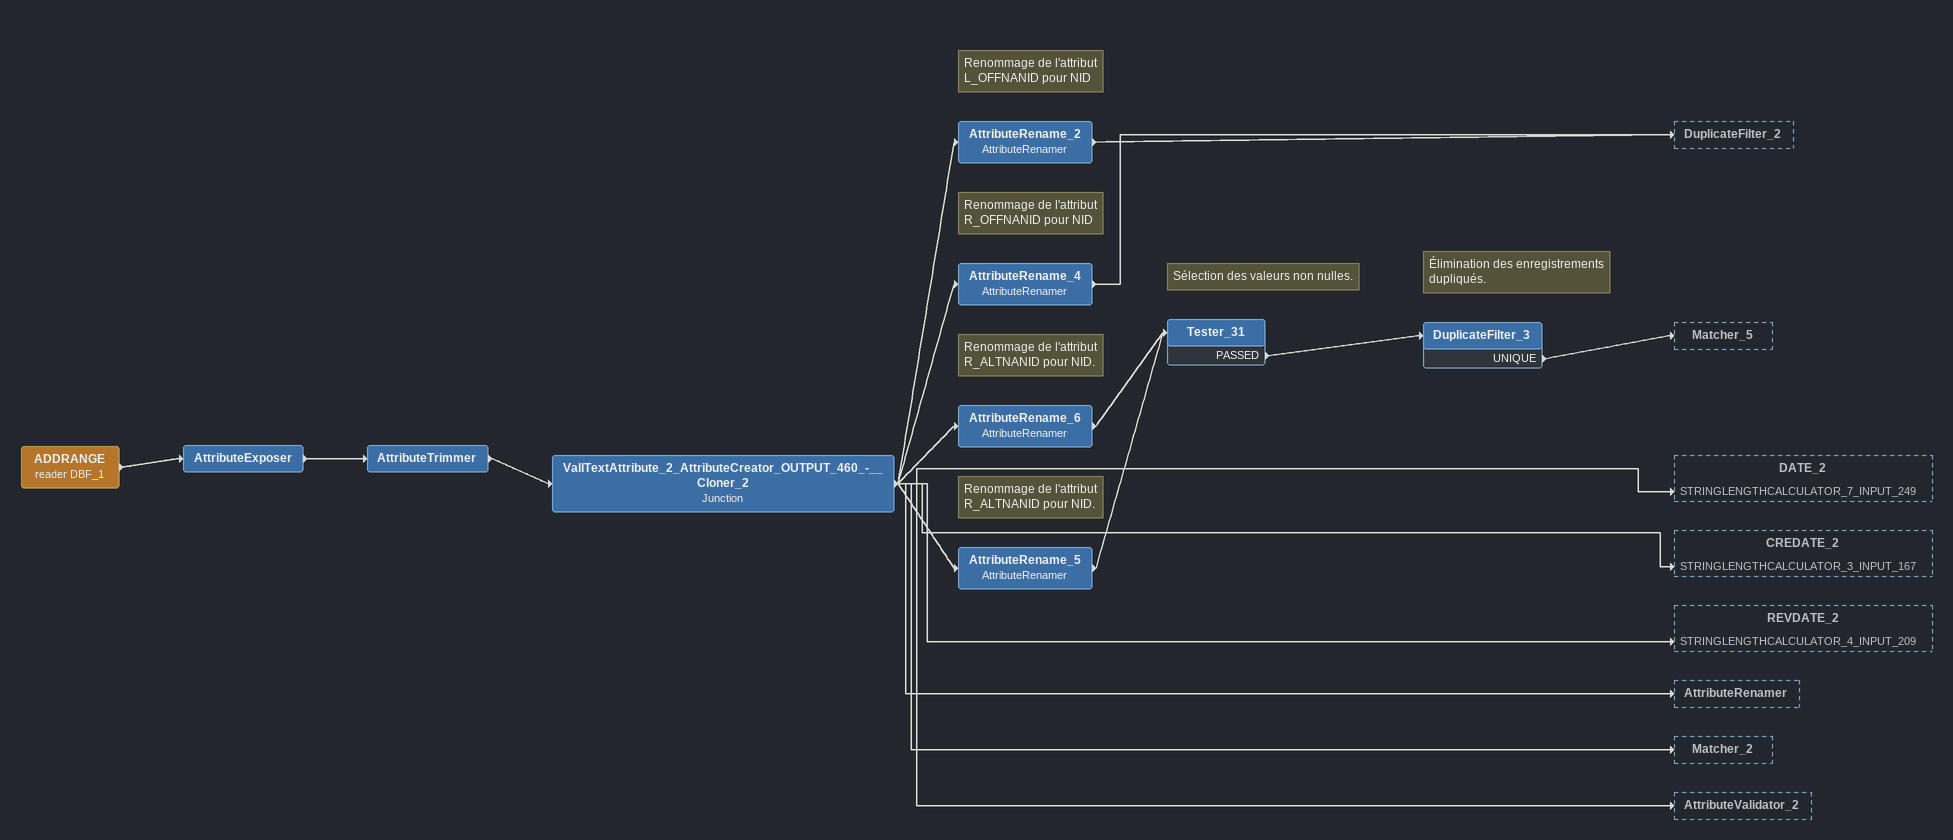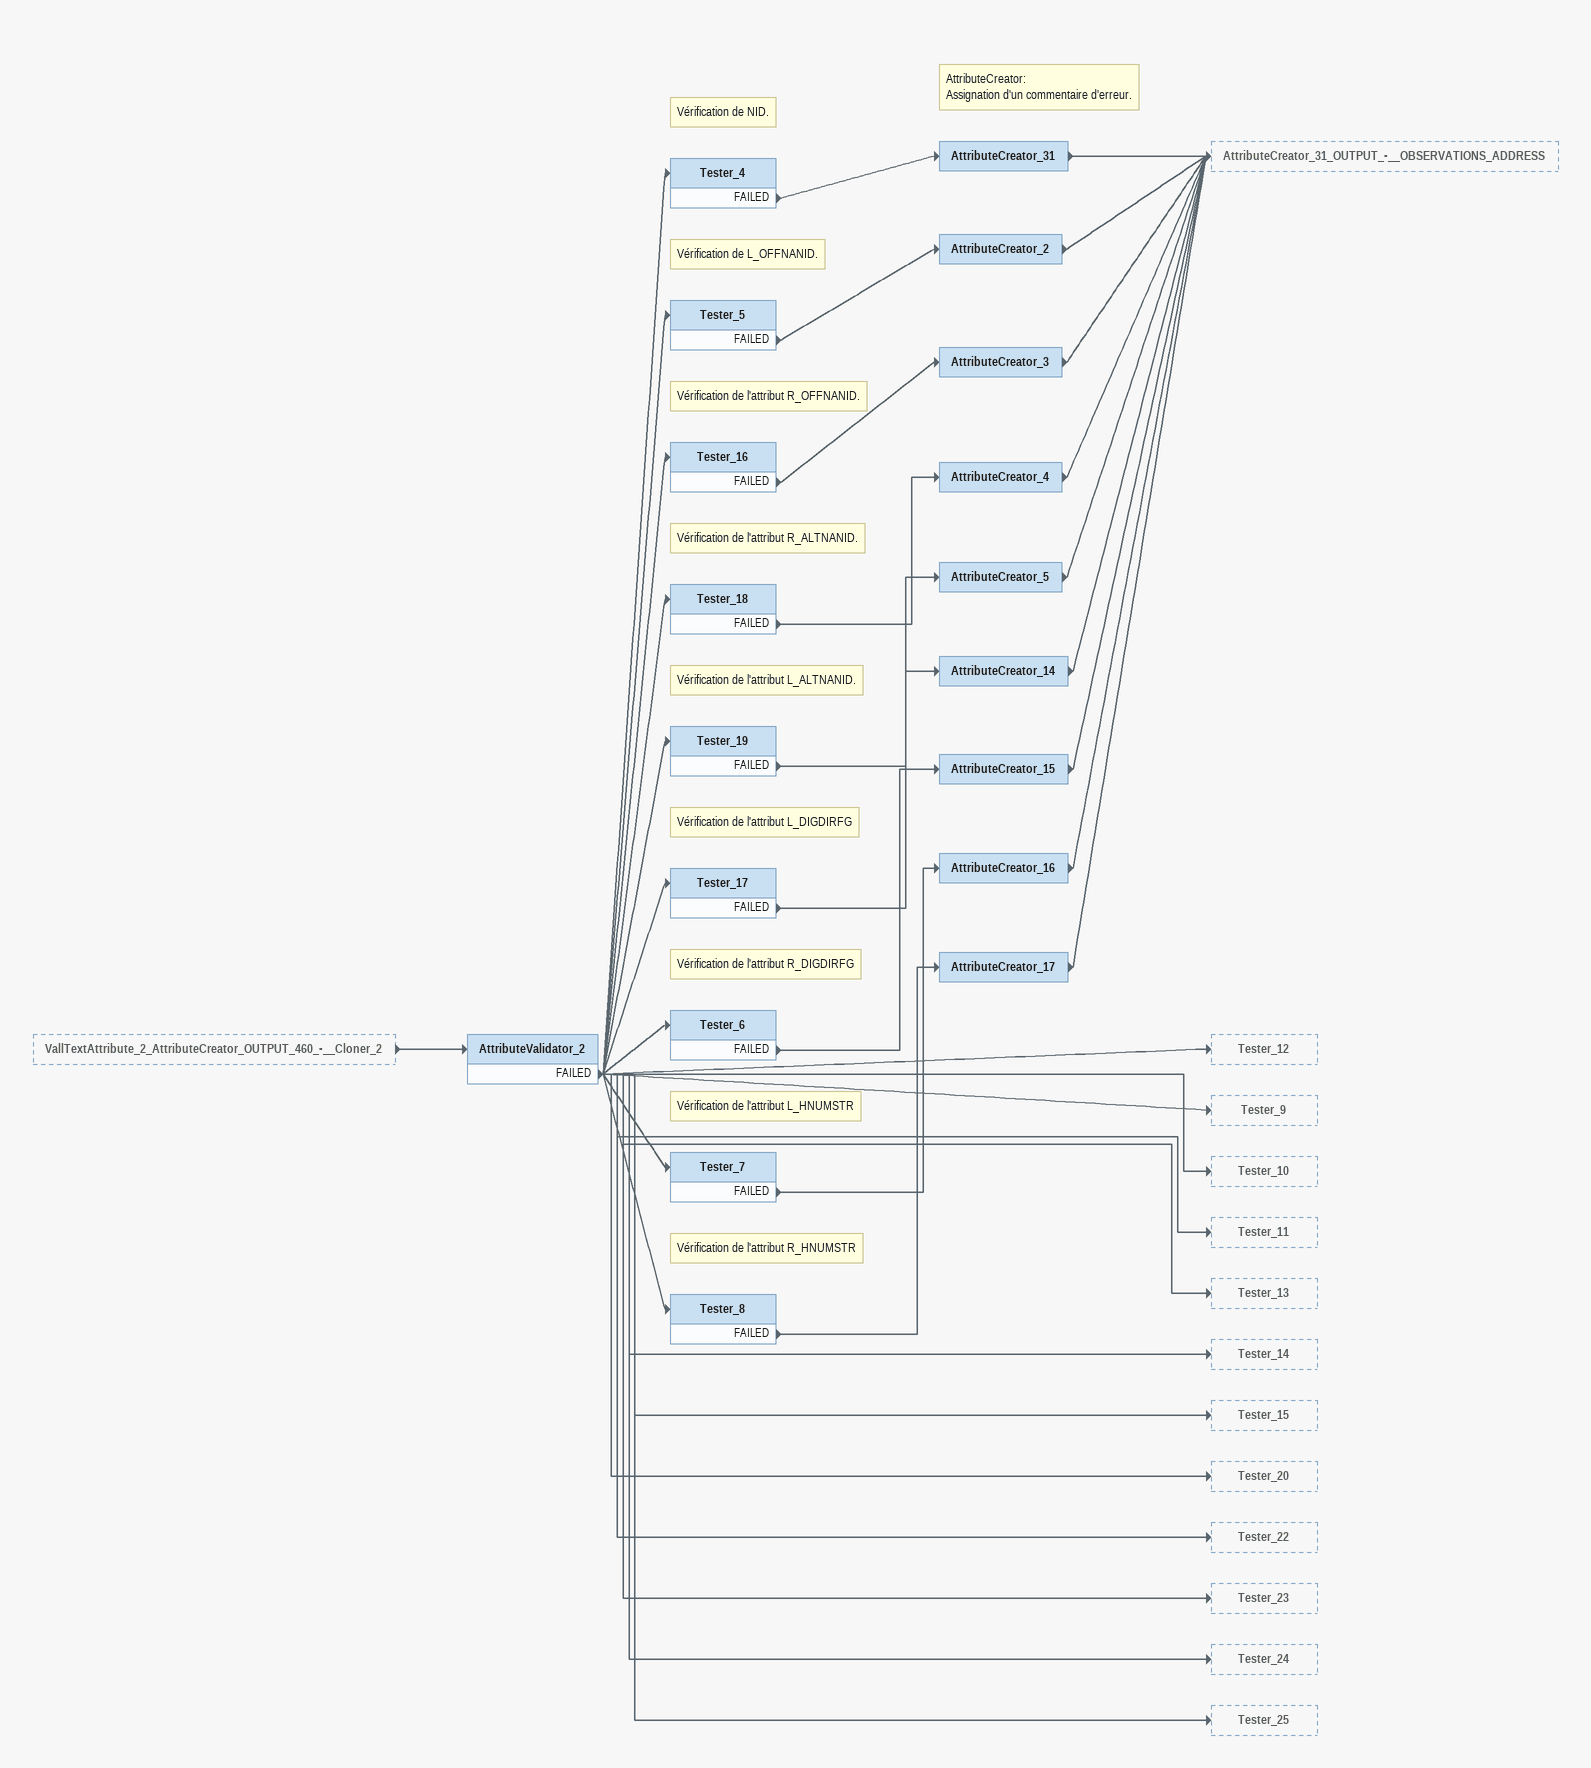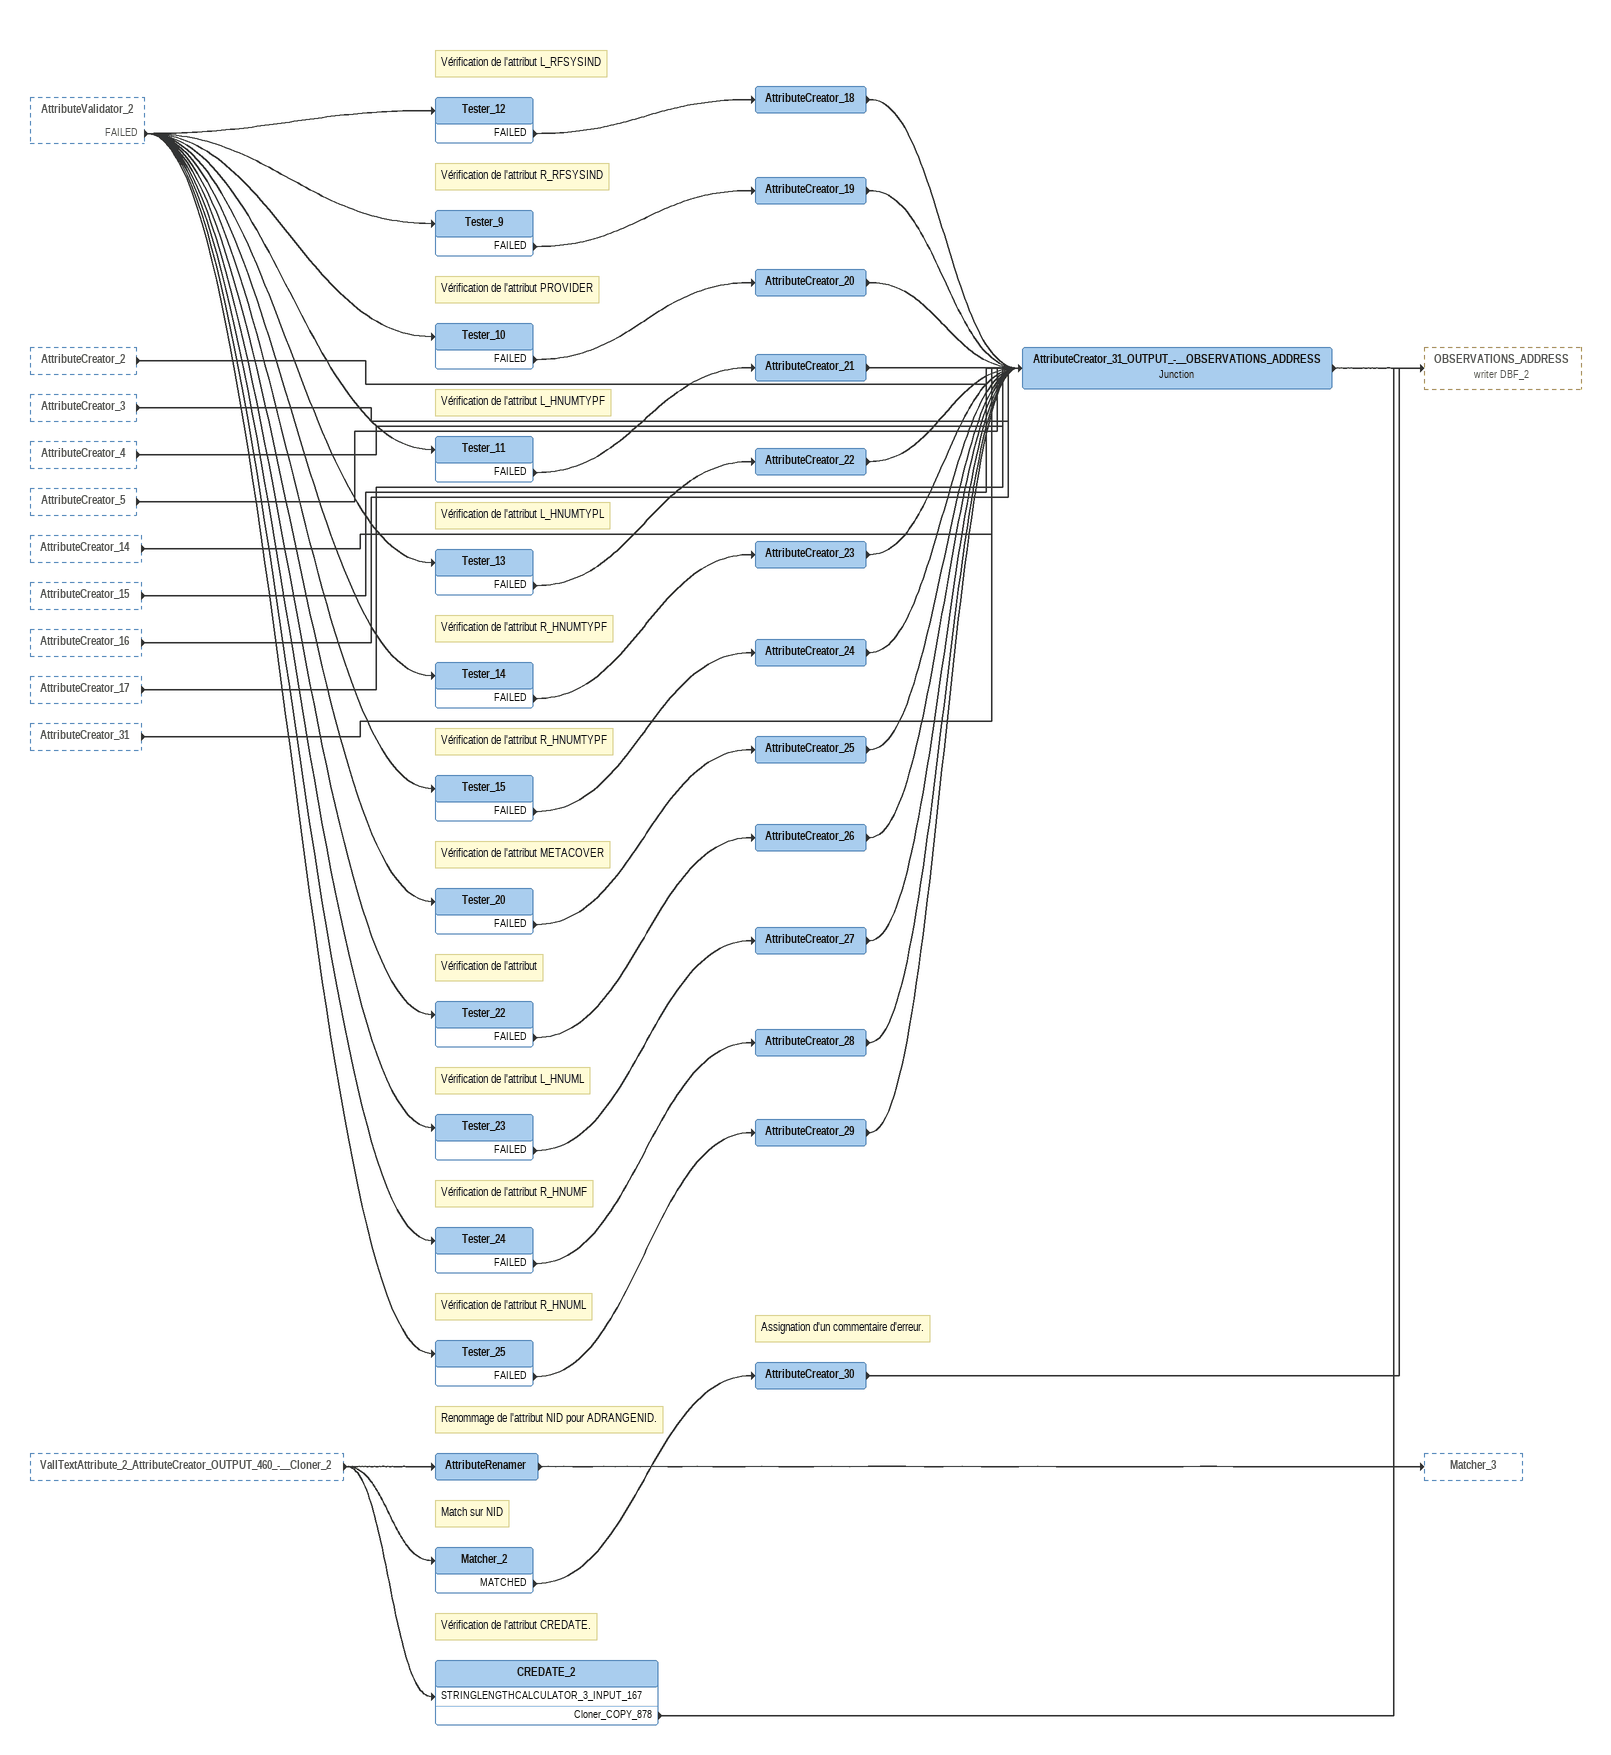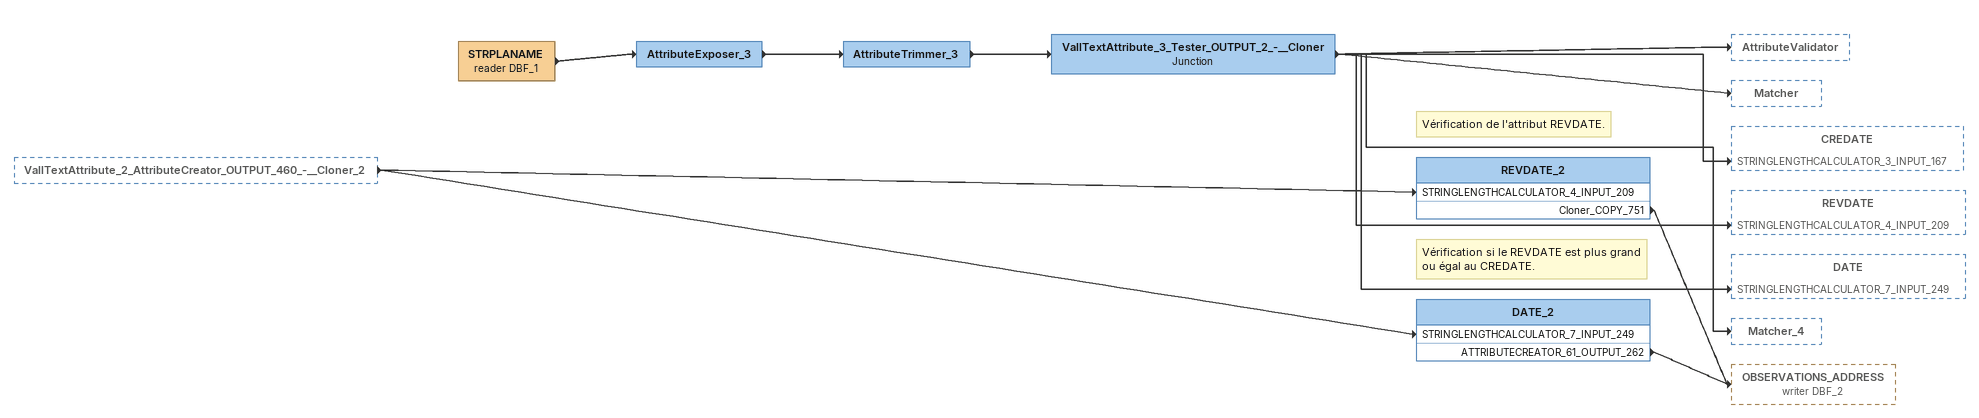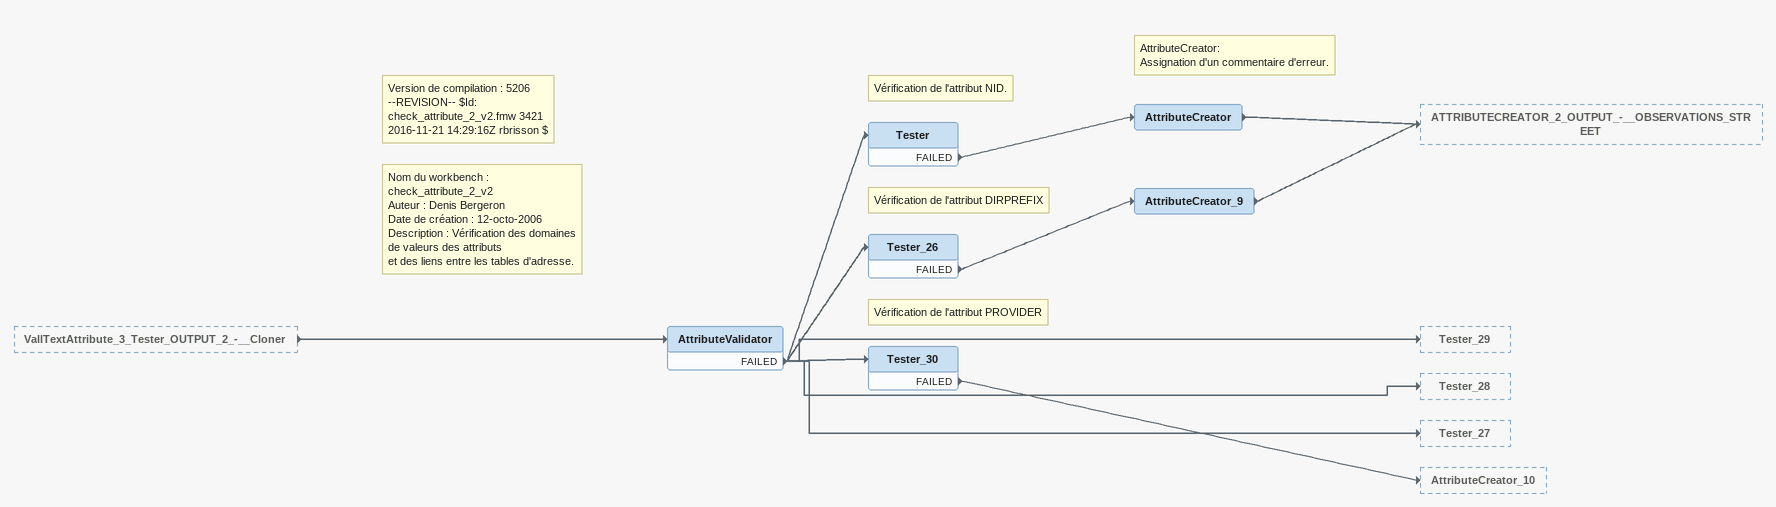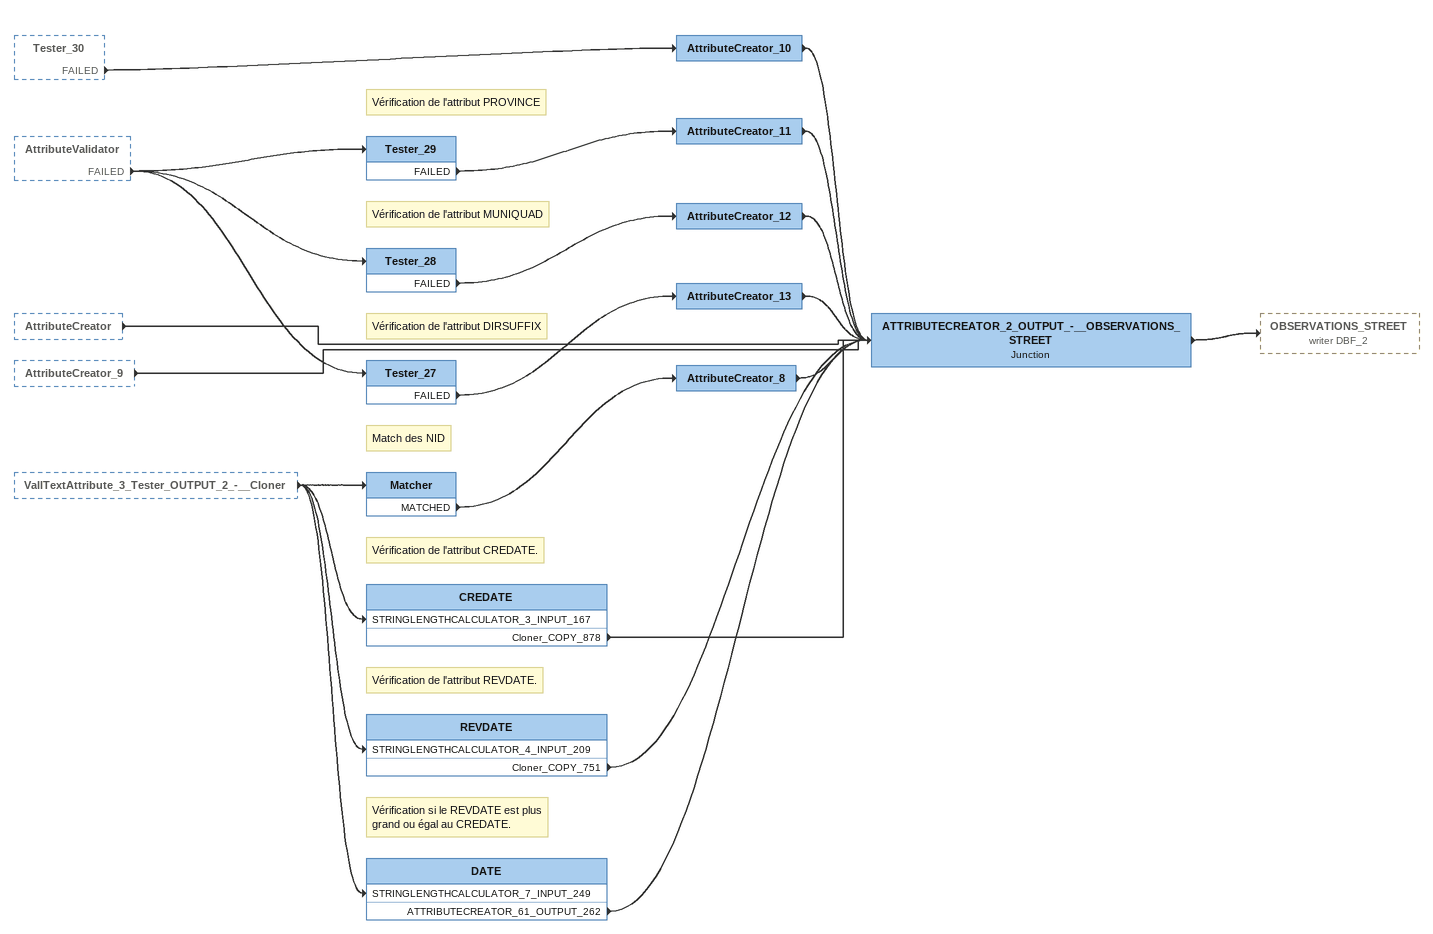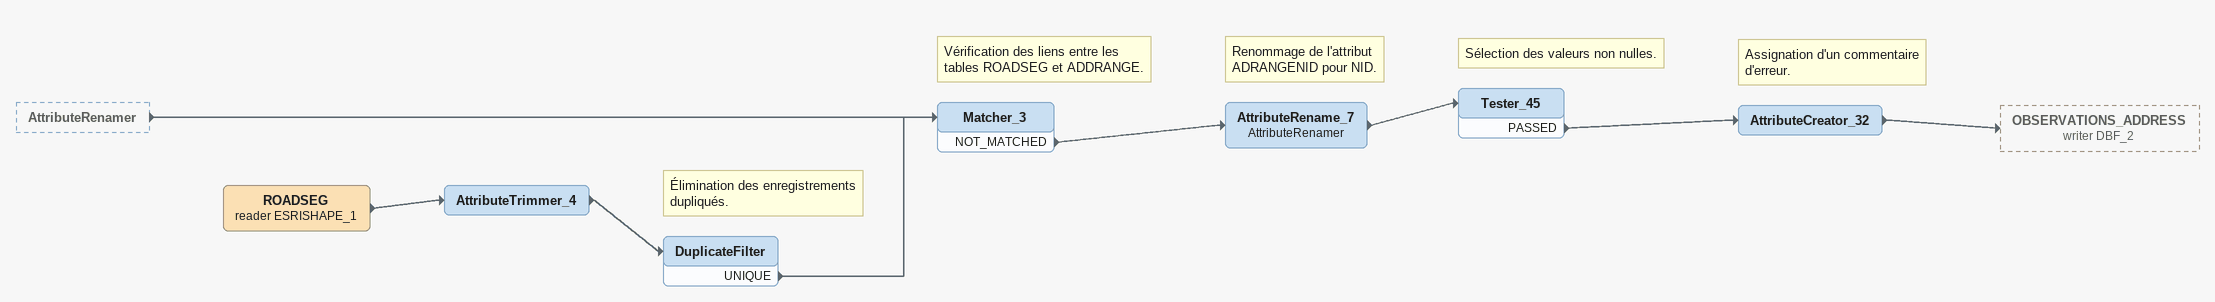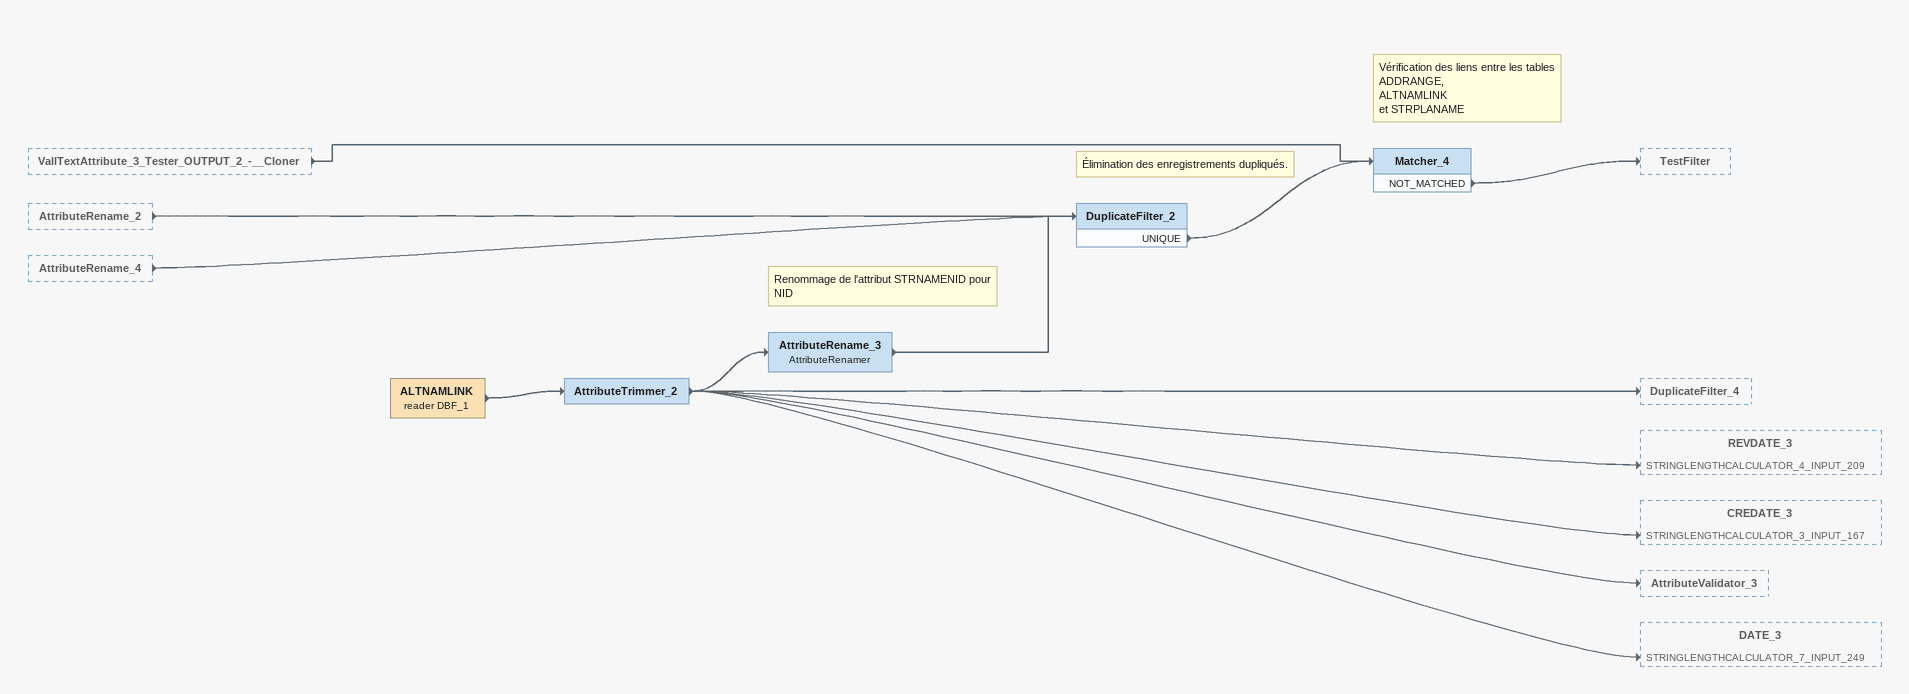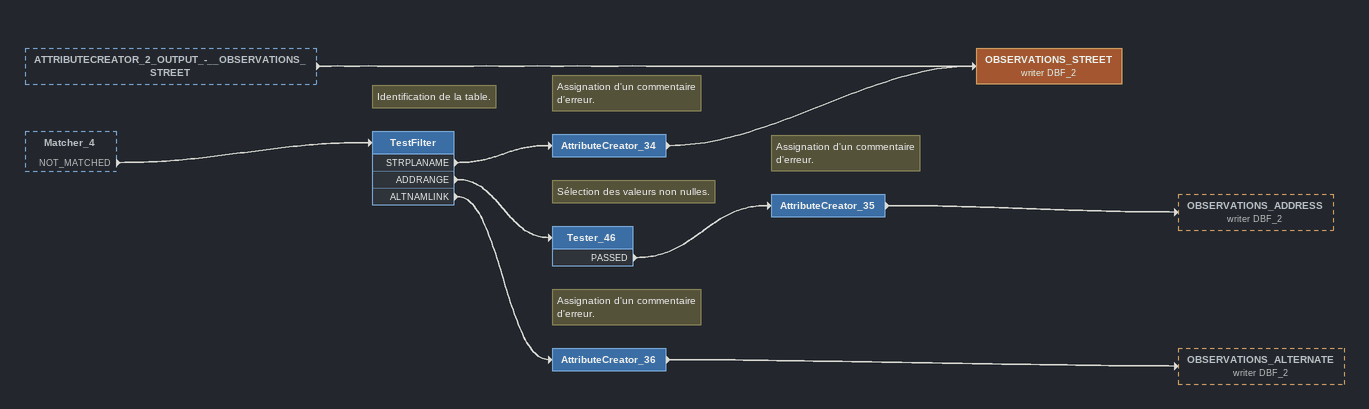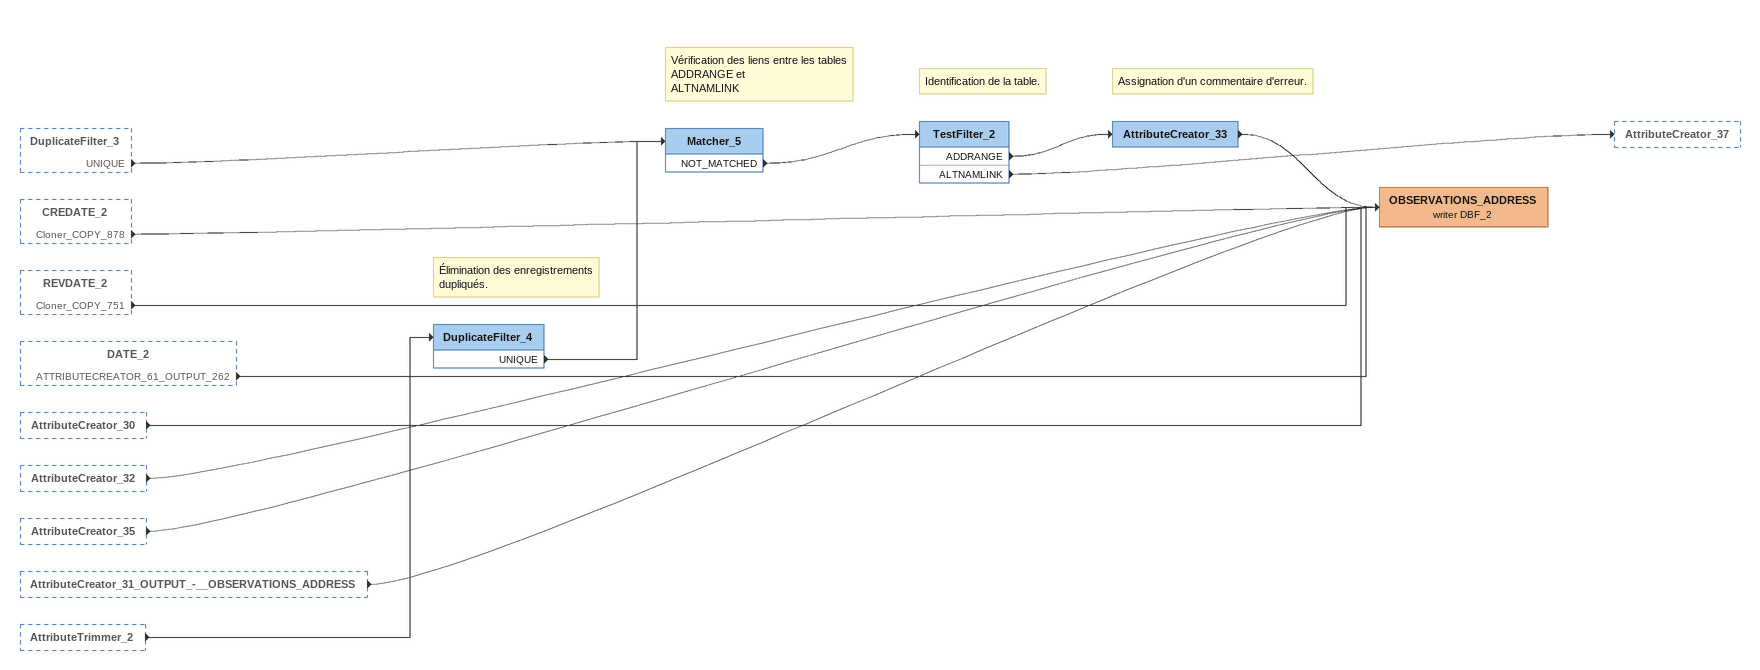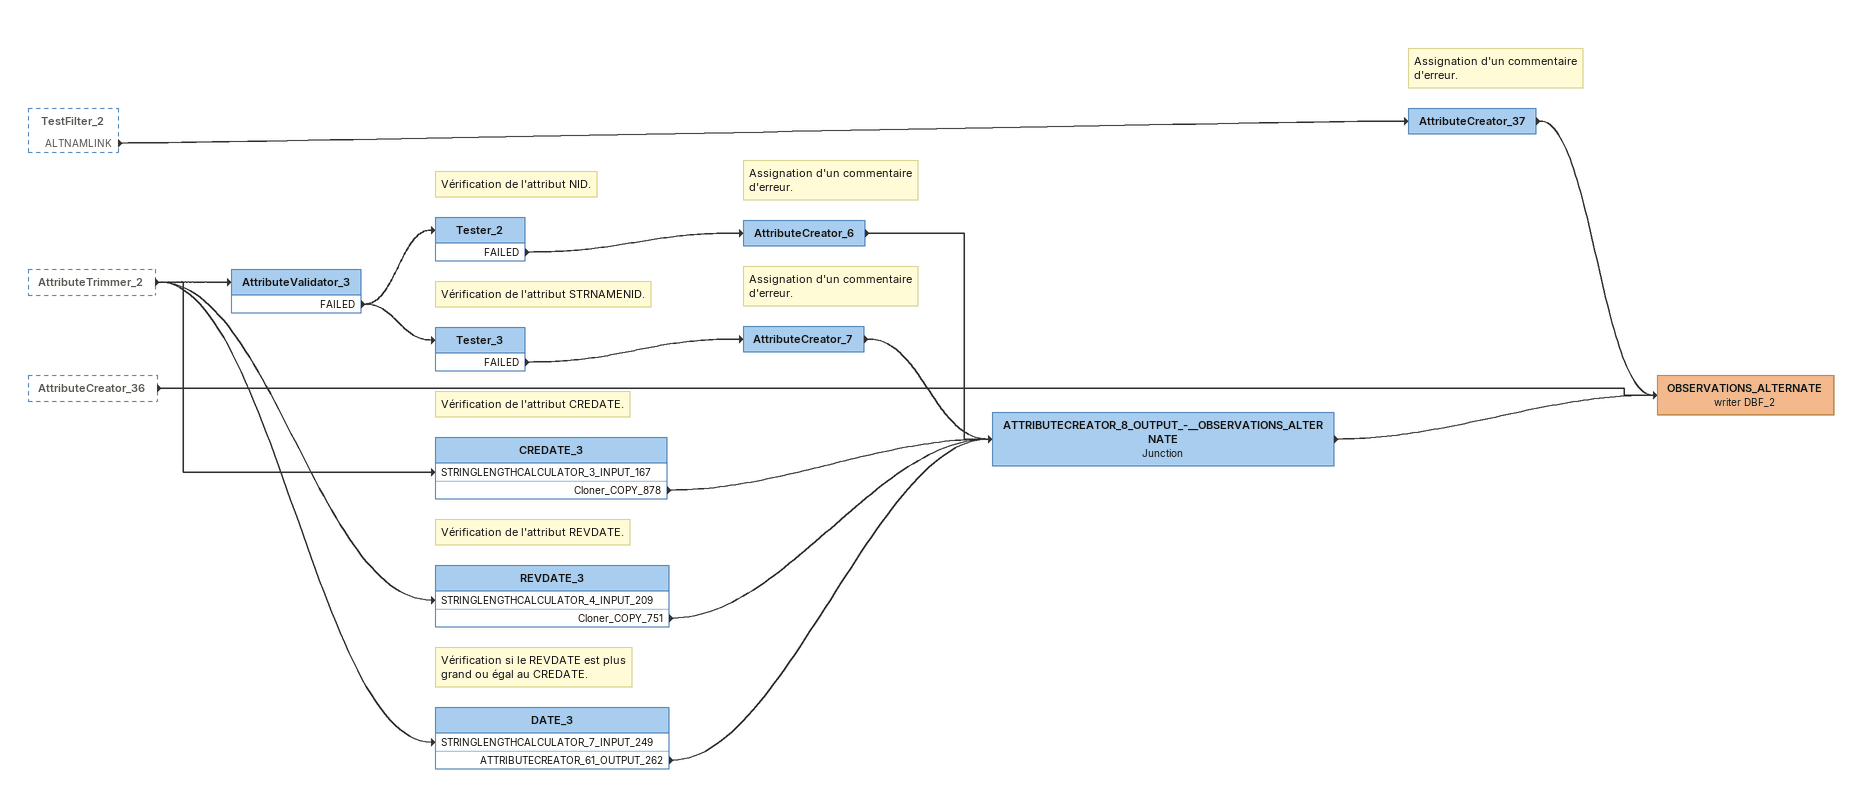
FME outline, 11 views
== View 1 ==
ADDRANGE (reader DBF_1)
    -> AttributeExposer
AttributeExposer
    -> AttributeTrimmer
AttributeTrimmer
    -> VallTextAttribute_2_AttributeCreator_OUTPUT_460_-__Cloner_2
VallTextAttribute_2_AttributeCreator_OUTPUT_460_-__Cloner_2: Junction
    -> DATE_2 [STRINGLENGTHCALCULATOR_7_INPUT_249]
    -> CREDATE_2 [STRINGLENGTHCALCULATOR_3_INPUT_167]
    -> REVDATE_2 [STRINGLENGTHCALCULATOR_4_INPUT_209]
    -> AttributeRenamer
    -> Matcher_2
    -> AttributeRename_4
    -> AttributeRename_2
    -> AttributeRename_5
    -> AttributeRename_6
    -> AttributeValidator_2
Note: Renommage de l'attribut L_OFFNANID pour NID
AttributeRename_2: AttributeRenamer
    -> DuplicateFilter_2
Note: Renommage de l'attribut R_OFFNANID pour NID
AttributeRename_4: AttributeRenamer
    -> DuplicateFilter_2
Note: Renommage de l'attribut / R_ALTNANID pour NID.
AttributeRename_6: AttributeRenamer
    -> Tester_31
Note: Renommage de l'attribut / R_ALTNANID pour NID.
AttributeRename_5: AttributeRenamer
    -> Tester_31
Note: Sélection des valeurs non nulles.
Tester_31
    PASSED -> DuplicateFilter_3
Note: Élimination des enregistrements dupliqués.
DuplicateFilter_3
    UNIQUE -> Matcher_5

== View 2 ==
VallTextAttribute_2_AttributeCreator_OUTPUT_460_-__Cloner_2 [outside]
    -> AttributeValidator_2
AttributeValidator_2
    FAILED -> Tester_17
    FAILED -> Tester_6
    FAILED -> Tester_7
    FAILED -> Tester_8
    FAILED -> Tester_12
    FAILED -> Tester_9
    FAILED -> Tester_10
    FAILED -> Tester_11
    FAILED -> Tester_13
    FAILED -> Tester_14
    FAILED -> Tester_15
    FAILED -> Tester_20
    FAILED -> Tester_22
    FAILED -> Tester_23
    FAILED -> Tester_24
    FAILED -> Tester_25
    FAILED -> Tester_4
    FAILED -> Tester_5
    FAILED -> Tester_19
    FAILED -> Tester_18
    FAILED -> Tester_16
Note: Vérification de NID.
Tester_4
    FAILED -> AttributeCreator_31
Note: AttributeCreator: / Assignation d'un commentaire d'erreur.
AttributeCreator_31
    -> AttributeCreator_31_OUTPUT_-__OBSERVATIONS_ADDRESS
Note: Vérification de L_OFFNANID.
Tester_5
    FAILED -> AttributeCreator_2
AttributeCreator_2
    -> AttributeCreator_31_OUTPUT_-__OBSERVATIONS_ADDRESS
Note: Vérification de l'attribut R_OFFNANID.
Tester_16
    FAILED -> AttributeCreator_3
AttributeCreator_3
    -> AttributeCreator_31_OUTPUT_-__OBSERVATIONS_ADDRESS
Note: Vérification de l'attribut R_ALTNANID.
Tester_18
    FAILED -> AttributeCreator_4
AttributeCreator_4
    -> AttributeCreator_31_OUTPUT_-__OBSERVATIONS_ADDRESS
Note: Vérification de l'attribut L_ALTNANID.
Tester_19
    FAILED -> AttributeCreator_5
AttributeCreator_5
    -> AttributeCreator_31_OUTPUT_-__OBSERVATIONS_ADDRESS
Note: Vérification de l'attribut L_DIGDIRFG
Tester_17
    FAILED -> AttributeCreator_14
AttributeCreator_14
    -> AttributeCreator_31_OUTPUT_-__OBSERVATIONS_ADDRESS
Note: Vérification de l'attribut R_DIGDIRFG
Tester_6
    FAILED -> AttributeCreator_15
AttributeCreator_15
    -> AttributeCreator_31_OUTPUT_-__OBSERVATIONS_ADDRESS
Note: Vérification de l'attribut L_HNUMSTR
Tester_7
    FAILED -> AttributeCreator_16
AttributeCreator_16
    -> AttributeCreator_31_OUTPUT_-__OBSERVATIONS_ADDRESS
Note: Vérification de l'attribut R_HNUMSTR
Tester_8
    FAILED -> AttributeCreator_17
AttributeCreator_17
    -> AttributeCreator_31_OUTPUT_-__OBSERVATIONS_ADDRESS

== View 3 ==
AttributeValidator_2 [outside]
    FAILED -> Tester_12
    FAILED -> Tester_9
    FAILED -> Tester_10
    FAILED -> Tester_11
    FAILED -> Tester_13
    FAILED -> Tester_14
    FAILED -> Tester_15
    FAILED -> Tester_20
    FAILED -> Tester_22
    FAILED -> Tester_23
    FAILED -> Tester_24
    FAILED -> Tester_25
AttributeCreator_2 [outside]
    -> AttributeCreator_31_OUTPUT_-__OBSERVATIONS_ADDRESS
AttributeCreator_3 [outside]
    -> AttributeCreator_31_OUTPUT_-__OBSERVATIONS_ADDRESS
AttributeCreator_4 [outside]
    -> AttributeCreator_31_OUTPUT_-__OBSERVATIONS_ADDRESS
AttributeCreator_5 [outside]
    -> AttributeCreator_31_OUTPUT_-__OBSERVATIONS_ADDRESS
AttributeCreator_14 [outside]
    -> AttributeCreator_31_OUTPUT_-__OBSERVATIONS_ADDRESS
AttributeCreator_15 [outside]
    -> AttributeCreator_31_OUTPUT_-__OBSERVATIONS_ADDRESS
AttributeCreator_16 [outside]
    -> AttributeCreator_31_OUTPUT_-__OBSERVATIONS_ADDRESS
AttributeCreator_17 [outside]
    -> AttributeCreator_31_OUTPUT_-__OBSERVATIONS_ADDRESS
AttributeCreator_31 [outside]
    -> AttributeCreator_31_OUTPUT_-__OBSERVATIONS_ADDRESS
VallTextAttribute_2_AttributeCreator_OUTPUT_460_-__Cloner_2 [outside]
    -> CREDATE_2 [STRINGLENGTHCALCULATOR_3_INPUT_167]
    -> AttributeRenamer
    -> Matcher_2
Note: Vérification de l'attribut L_RFSYSIND
Tester_12
    FAILED -> AttributeCreator_18
AttributeCreator_18
    -> AttributeCreator_31_OUTPUT_-__OBSERVATIONS_ADDRESS
Note: Vérification de l'attribut R_RFSYSIND
Tester_9
    FAILED -> AttributeCreator_19
AttributeCreator_19
    -> AttributeCreator_31_OUTPUT_-__OBSERVATIONS_ADDRESS
Note: Vérification de l'attribut PROVIDER
Tester_10
    FAILED -> AttributeCreator_20
AttributeCreator_20
    -> AttributeCreator_31_OUTPUT_-__OBSERVATIONS_ADDRESS
Note: Vérification de l'attribut L_HNUMTYPF
Tester_11
    FAILED -> AttributeCreator_21
AttributeCreator_21
    -> AttributeCreator_31_OUTPUT_-__OBSERVATIONS_ADDRESS
Note: Vérification de l'attribut L_HNUMTYPL
Tester_13
    FAILED -> AttributeCreator_22
AttributeCreator_22
    -> AttributeCreator_31_OUTPUT_-__OBSERVATIONS_ADDRESS
Note: Vérification de l'attribut R_HNUMTYPF
Tester_14
    FAILED -> AttributeCreator_23
AttributeCreator_23
    -> AttributeCreator_31_OUTPUT_-__OBSERVATIONS_ADDRESS
Note: Vérification de l'attribut R_HNUMTYPF
Tester_15
    FAILED -> AttributeCreator_24
AttributeCreator_24
    -> AttributeCreator_31_OUTPUT_-__OBSERVATIONS_ADDRESS
Note: Vérification de l'attribut METACOVER
Tester_20
    FAILED -> AttributeCreator_25
AttributeCreator_25
    -> AttributeCreator_31_OUTPUT_-__OBSERVATIONS_ADDRESS
Note: Vérification de l'attribut
Tester_22
    FAILED -> AttributeCreator_26
AttributeCreator_26
    -> AttributeCreator_31_OUTPUT_-__OBSERVATIONS_ADDRESS
Note: Vérification de l'attribut L_HNUML
Tester_23
    FAILED -> AttributeCreator_27
AttributeCreator_27
    -> AttributeCreator_31_OUTPUT_-__OBSERVATIONS_ADDRESS
Note: Vérification de l'attribut R_HNUMF
Tester_24
    FAILED -> AttributeCreator_28
AttributeCreator_28
    -> AttributeCreator_31_OUTPUT_-__OBSERVATIONS_ADDRESS
Note: Vérification de l'attribut R_HNUML
Tester_25
    FAILED -> AttributeCreator_29
AttributeCreator_29
    -> AttributeCreator_31_OUTPUT_-__OBSERVATIONS_ADDRESS
AttributeCreator_31_OUTPUT_-__OBSERVATIONS_ADDRESS: Junction
    -> OBSERVATIONS_ADDRESS (writer DBF_2)
Note: Renommage de l'attribut NID pour ADRANGENID.
AttributeRenamer
    -> Matcher_3
Note: Match sur NID
Matcher_2
    MATCHED -> AttributeCreator_30
Note: Assignation d'un commentaire d'erreur.
AttributeCreator_30
    -> OBSERVATIONS_ADDRESS (writer DBF_2)
Note: Vérification de l'attribut CREDATE.
CREDATE_2
    Cloner_COPY_878 -> OBSERVATIONS_ADDRESS (writer DBF_2)

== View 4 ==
VallTextAttribute_2_AttributeCreator_OUTPUT_460_-__Cloner_2 [outside]
    -> DATE_2 [STRINGLENGTHCALCULATOR_7_INPUT_249]
    -> REVDATE_2 [STRINGLENGTHCALCULATOR_4_INPUT_209]
Note: Vérification de l'attribut REVDATE.
REVDATE_2
    Cloner_COPY_751 -> OBSERVATIONS_ADDRESS (writer DBF_2)
Note: Vérification si le REVDATE est plus grand ou égal au CREDATE.
DATE_2
    ATTRIBUTECREATOR_61_OUTPUT_262 -> OBSERVATIONS_ADDRESS (writer DBF_2)
STRPLANAME (reader DBF_1)
    -> AttributeExposer_3
AttributeExposer_3
    -> AttributeTrimmer_3
AttributeTrimmer_3
    -> VallTextAttribute_3_Tester_OUTPUT_2_-__Cloner
VallTextAttribute_3_Tester_OUTPUT_2_-__Cloner: Junction
    -> AttributeValidator
    -> Matcher
    -> CREDATE [STRINGLENGTHCALCULATOR_3_INPUT_167]
    -> REVDATE [STRINGLENGTHCALCULATOR_4_INPUT_209]
    -> DATE [STRINGLENGTHCALCULATOR_7_INPUT_249]
    -> Matcher_4

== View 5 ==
VallTextAttribute_3_Tester_OUTPUT_2_-__Cloner [outside]
    -> AttributeValidator
Note: Version de compilation : 5206 / --REVISION-- $Id: check_attribute_2_v2.fmw 3421 2016-11-21 14:29:16Z rbrisson $
Note: Nom du workbench : check_attribute_2_v2 / Auteur : Denis Bergeron / Date de création : 12-octo-2006 / Description : Vérification des domaines de valeurs des attributs / et des liens entre les tables d'adresse.
AttributeValidator
    FAILED -> Tester
    FAILED -> Tester_26
    FAILED -> Tester_30
    FAILED -> Tester_29
    FAILED -> Tester_28
    FAILED -> Tester_27
Note: Vérification de l'attribut NID.
Tester
    FAILED -> AttributeCreator
Note: AttributeCreator: / Assignation d'un commentaire d'erreur.
AttributeCreator
    -> ATTRIBUTECREATOR_2_OUTPUT_-__OBSERVATIONS_STREET
Note: Vérification de l'attribut DIRPREFIX
Tester_26
    FAILED -> AttributeCreator_9
AttributeCreator_9
    -> ATTRIBUTECREATOR_2_OUTPUT_-__OBSERVATIONS_STREET
Note: Vérification de l'attribut PROVIDER
Tester_30
    FAILED -> AttributeCreator_10

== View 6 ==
Tester_30 [outside]
    FAILED -> AttributeCreator_10
AttributeValidator [outside]
    FAILED -> Tester_29
    FAILED -> Tester_28
    FAILED -> Tester_27
AttributeCreator [outside]
    -> ATTRIBUTECREATOR_2_OUTPUT_-__OBSERVATIONS_STREET
AttributeCreator_9 [outside]
    -> ATTRIBUTECREATOR_2_OUTPUT_-__OBSERVATIONS_STREET
VallTextAttribute_3_Tester_OUTPUT_2_-__Cloner [outside]
    -> Matcher
    -> CREDATE [STRINGLENGTHCALCULATOR_3_INPUT_167]
    -> REVDATE [STRINGLENGTHCALCULATOR_4_INPUT_209]
    -> DATE [STRINGLENGTHCALCULATOR_7_INPUT_249]
AttributeCreator_10
    -> ATTRIBUTECREATOR_2_OUTPUT_-__OBSERVATIONS_STREET
Note: Vérification de l'attribut PROVINCE
Tester_29
    FAILED -> AttributeCreator_11
AttributeCreator_11
    -> ATTRIBUTECREATOR_2_OUTPUT_-__OBSERVATIONS_STREET
Note: Vérification de l'attribut MUNIQUAD
Tester_28
    FAILED -> AttributeCreator_12
AttributeCreator_12
    -> ATTRIBUTECREATOR_2_OUTPUT_-__OBSERVATIONS_STREET
Note: Vérification de l'attribut DIRSUFFIX
Tester_27
    FAILED -> AttributeCreator_13
AttributeCreator_13
    -> ATTRIBUTECREATOR_2_OUTPUT_-__OBSERVATIONS_STREET
Note: Match des NID
Matcher
    MATCHED -> AttributeCreator_8
AttributeCreator_8
    -> ATTRIBUTECREATOR_2_OUTPUT_-__OBSERVATIONS_STREET
Note: Vérification de l'attribut CREDATE.
CREDATE
    Cloner_COPY_878 -> ATTRIBUTECREATOR_2_OUTPUT_-__OBSERVATIONS_STREET
Note: Vérification de l'attribut REVDATE.
REVDATE
    Cloner_COPY_751 -> ATTRIBUTECREATOR_2_OUTPUT_-__OBSERVATIONS_STREET
Note: Vérification si le REVDATE est plus grand ou égal au CREDATE.
DATE
    ATTRIBUTECREATOR_61_OUTPUT_262 -> ATTRIBUTECREATOR_2_OUTPUT_-__OBSERVATIONS_STREET
ATTRIBUTECREATOR_2_OUTPUT_-__OBSERVATIONS_STREET: Junction
    -> OBSERVATIONS_STREET (writer DBF_2)

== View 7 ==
AttributeRenamer [outside]
    -> Matcher_3
ROADSEG (reader ESRISHAPE_1)
    -> AttributeTrimmer_4
AttributeTrimmer_4
    -> DuplicateFilter
Note: Élimination des enregistrements dupliqués.
DuplicateFilter
    UNIQUE -> Matcher_3
Note: Vérification des liens entre les tables ROADSEG et ADDRANGE.
Matcher_3
    NOT_MATCHED -> AttributeRename_7
Note: Renommage de l'attribut / ADRANGENID pour NID.
AttributeRename_7: AttributeRenamer
    -> Tester_45
Note: Sélection des valeurs non nulles.
Tester_45
    PASSED -> AttributeCreator_32
Note: Assignation d'un commentaire d'erreur.
AttributeCreator_32
    -> OBSERVATIONS_ADDRESS (writer DBF_2)

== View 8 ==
VallTextAttribute_3_Tester_OUTPUT_2_-__Cloner [outside]
    -> Matcher_4
AttributeRename_2 [outside]
    -> DuplicateFilter_2
AttributeRename_4 [outside]
    -> DuplicateFilter_2
ALTNAMLINK (reader DBF_1)
    -> AttributeTrimmer_2
AttributeTrimmer_2
    -> DuplicateFilter_4
    -> REVDATE_3 [STRINGLENGTHCALCULATOR_4_INPUT_209]
    -> CREDATE_3 [STRINGLENGTHCALCULATOR_3_INPUT_167]
    -> AttributeValidator_3
    -> DATE_3 [STRINGLENGTHCALCULATOR_7_INPUT_249]
    -> AttributeRename_3
Note: Renommage de l'attribut STRNAMENID pour NID
AttributeRename_3: AttributeRenamer
    -> DuplicateFilter_2
Note: Élimination des enregistrements dupliqués.
DuplicateFilter_2
    UNIQUE -> Matcher_4
Note: Vérification des liens entre les tables / ADDRANGE, / ALTNAMLINK / et STRPLANAME
Matcher_4
    NOT_MATCHED -> TestFilter

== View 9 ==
ATTRIBUTECREATOR_2_OUTPUT_-__OBSERVATIONS_STREET [outside]
    -> OBSERVATIONS_STREET (writer DBF_2)
Matcher_4 [outside]
    NOT_MATCHED -> TestFilter
Note: Identification de la table.
TestFilter
    STRPLANAME -> AttributeCreator_34
    ADDRANGE -> Tester_46
    ALTNAMLINK -> AttributeCreator_36
Note: Assignation d'un commentaire d'erreur.
AttributeCreator_34
    -> OBSERVATIONS_STREET (writer DBF_2)
OBSERVATIONS_STREET (writer DBF_2)
Note: Sélection des valeurs non nulles.
Tester_46
    PASSED -> AttributeCreator_35
Note: Assignation d'un commentaire d'erreur.
AttributeCreator_35
    -> OBSERVATIONS_ADDRESS (writer DBF_2)
Note: Assignation d'un commentaire d'erreur.
AttributeCreator_36
    -> OBSERVATIONS_ALTERNATE (writer DBF_2)

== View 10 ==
DuplicateFilter_3 [outside]
    UNIQUE -> Matcher_5
CREDATE_2 [outside]
    Cloner_COPY_878 -> OBSERVATIONS_ADDRESS (writer DBF_2)
REVDATE_2 [outside]
    Cloner_COPY_751 -> OBSERVATIONS_ADDRESS (writer DBF_2)
DATE_2 [outside]
    ATTRIBUTECREATOR_61_OUTPUT_262 -> OBSERVATIONS_ADDRESS (writer DBF_2)
AttributeCreator_30 [outside]
    -> OBSERVATIONS_ADDRESS (writer DBF_2)
AttributeCreator_32 [outside]
    -> OBSERVATIONS_ADDRESS (writer DBF_2)
AttributeCreator_35 [outside]
    -> OBSERVATIONS_ADDRESS (writer DBF_2)
AttributeCreator_31_OUTPUT_-__OBSERVATIONS_ADDRESS [outside]
    -> OBSERVATIONS_ADDRESS (writer DBF_2)
AttributeTrimmer_2 [outside]
    -> DuplicateFilter_4
Note: Élimination des enregistrements dupliqués.
DuplicateFilter_4
    UNIQUE -> Matcher_5
Note: Vérification des liens entre les tables / ADDRANGE et / ALTNAMLINK
Matcher_5
    NOT_MATCHED -> TestFilter_2
Note: Identification de la table.
TestFilter_2
    ADDRANGE -> AttributeCreator_33
    ALTNAMLINK -> AttributeCreator_37
Note: Assignation d'un commentaire d'erreur.
AttributeCreator_33
    -> OBSERVATIONS_ADDRESS (writer DBF_2)
OBSERVATIONS_ADDRESS (writer DBF_2)

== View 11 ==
TestFilter_2 [outside]
    ALTNAMLINK -> AttributeCreator_37
AttributeTrimmer_2 [outside]
    -> REVDATE_3 [STRINGLENGTHCALCULATOR_4_INPUT_209]
    -> CREDATE_3 [STRINGLENGTHCALCULATOR_3_INPUT_167]
    -> AttributeValidator_3
    -> DATE_3 [STRINGLENGTHCALCULATOR_7_INPUT_249]
AttributeCreator_36 [outside]
    -> OBSERVATIONS_ALTERNATE (writer DBF_2)
Note: Assignation d'un commentaire d'erreur.
AttributeCreator_37
    -> OBSERVATIONS_ALTERNATE (writer DBF_2)
AttributeValidator_3
    FAILED -> Tester_2
    FAILED -> Tester_3
Note: Vérification de l'attribut NID.
Tester_2
    FAILED -> AttributeCreator_6
Note: Assignation d'un commentaire d'erreur.
AttributeCreator_6
    -> ATTRIBUTECREATOR_8_OUTPUT_-__OBSERVATIONS_ALTERNATE
Note: Vérification de l'attribut STRNAMENID.
Tester_3
    FAILED -> AttributeCreator_7
Note: Assignation d'un commentaire d'erreur.
AttributeCreator_7
    -> ATTRIBUTECREATOR_8_OUTPUT_-__OBSERVATIONS_ALTERNATE
Note: Vérification de l'attribut CREDATE.
CREDATE_3
    Cloner_COPY_878 -> ATTRIBUTECREATOR_8_OUTPUT_-__OBSERVATIONS_ALTERNATE
Note: Vérification de l'attribut REVDATE.
REVDATE_3
    Cloner_COPY_751 -> ATTRIBUTECREATOR_8_OUTPUT_-__OBSERVATIONS_ALTERNATE
Note: Vérification si le REVDATE est plus grand ou égal au CREDATE.
DATE_3
    ATTRIBUTECREATOR_61_OUTPUT_262 -> ATTRIBUTECREATOR_8_OUTPUT_-__OBSERVATIONS_ALTERNATE
ATTRIBUTECREATOR_8_OUTPUT_-__OBSERVATIONS_ALTERNATE: Junction
    -> OBSERVATIONS_ALTERNATE (writer DBF_2)
OBSERVATIONS_ALTERNATE (writer DBF_2)
